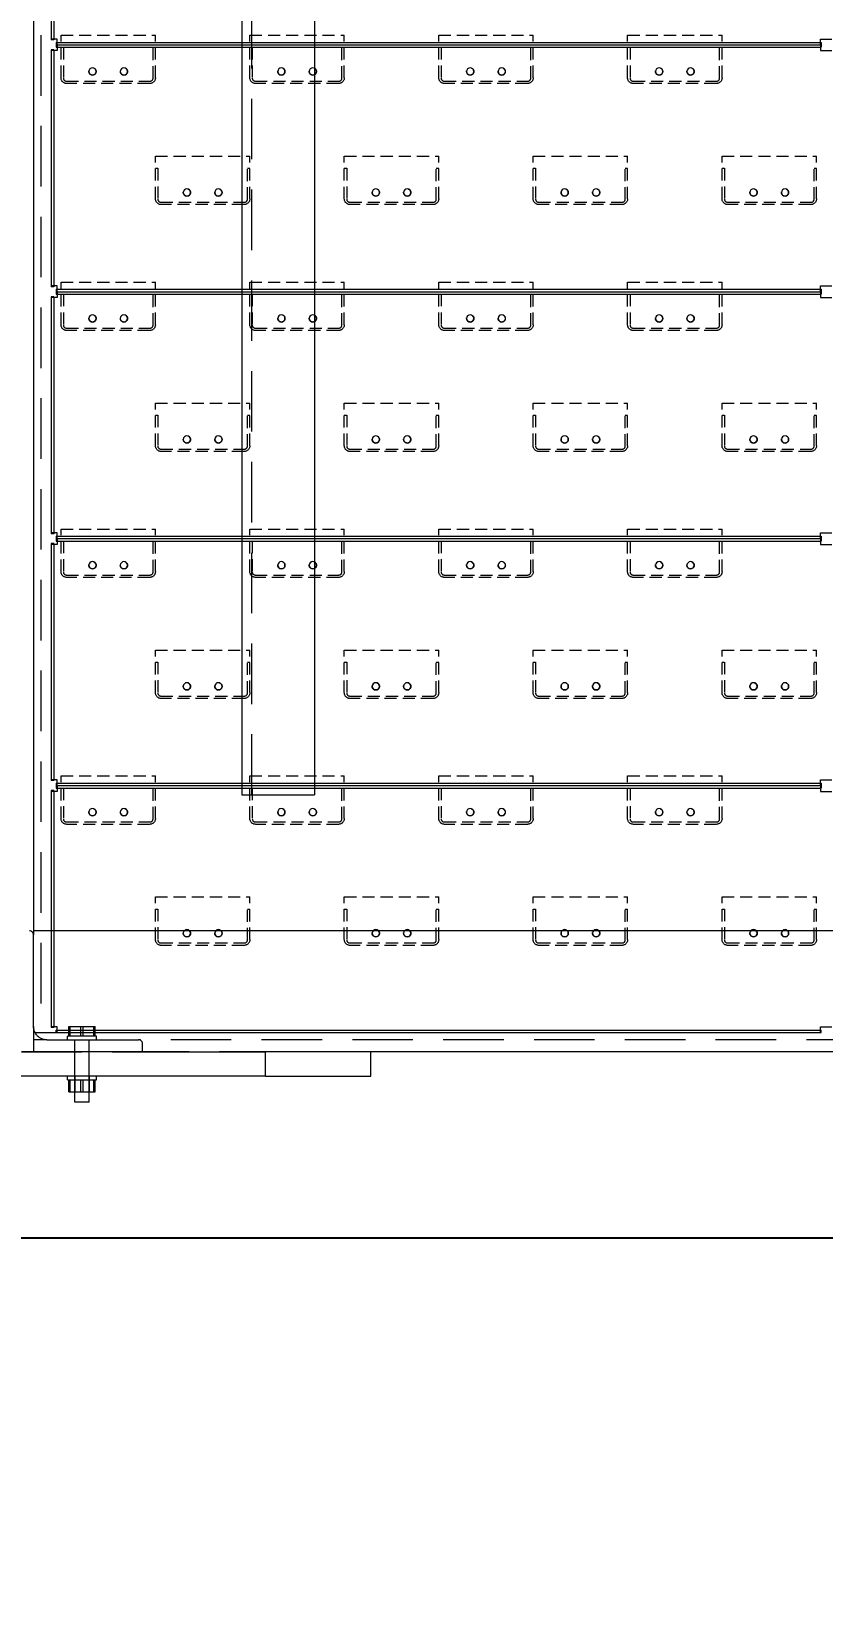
# Model space of a CAD drawing. Header units: millimetres. Extents: x -46397 to 283259, y -8690 to 23983.
# Drawn here: x 9119 to 9445, y 6584 to 7235 of the extents above; entities that cross this region are included whole.
import ezdxf

# ---------------------------------------------------------------- set-up
doc = ezdxf.new("R2010")
doc.units = ezdxf.units.MM
doc.linetypes.add('HIDDENX2', pattern=[0.75, 0.5, -0.25])
doc.layers.get('Defpoints').update_dxf_attribs({"lineweight": 0})
doc.layers.add('DUONGCHINH', color=7, linetype='Continuous', lineweight=25)
doc.layers.add('PHANTOM 2', color=8, linetype='Continuous', lineweight=0)
doc.styles.add('GHI CHÚ 1', font='isocp_IV25.ttf', dxfattribs={"width": 0.8})
doc.dimstyles.new('1-30SCALE', dxfattribs={"dimtxt": 75, "dimasz": 75, "dimexe": 37.5, "dimexo": 30, "dimgap": 30, "dimtad": 1, "dimtoh": 1, "dimdec": 0, "dimdsep": 46, "dimtxsty": 'GHI CHÚ 1', "dimcen": 0.09, "dimclrd": 256, "dimclre": 256, "dimclrt": 2, "dimadec": 0, "dimazin": 0, "dimtfac": 1, "dimtdec": 0, "dimtofl": 0, "dimtmove": 0, "dimatfit": 3, "dimfxl": 1, "dimlwd": 0, "dimlwe": 0, "dimarcsym": 0})

# ---------------------------------------------------------------- blocks, each defined once
blk = doc.blocks.new('A$C3d023de0')
at = {"layer": 'DUONGCHINH', "color": 2, "ltscale": 10, "extrusion": (0, 1, 0)}
blk.add_line((605, 454.61), (-605, 454.61), dxfattribs=at)
at = {"layer": 'DUONGCHINH', "color": 2, "ltscale": 10}
blk.add_lwpolyline([(-606, 454.61), (-606, 404.62, 0.28449), (-491.03, 215.95, 0.238987), (491.03, 215.95, 0.28449), (606, 404.62), (606, 454.61)], format="xyb", close=True, dxfattribs=at)
blk = doc.blocks.new('A$C06888fbc')
at = {"color": 1, "linetype": 'HIDDENX2', "lineweight": 0, "ltscale": 50, "extrusion": (0, 1, 0)}
for p, q in [((-324.33, 1851.61), (-324.33, 539.62)), ((-237.29, 1787.82), (-237.29, 637.81)), ((-327.33, 542.11), (-327.33, 531.61)), ((-312.23, 538.12), (-312.23, 542.12)), ((-306.81, 538.12), (-306.81, 542.12)), ((-327.33, 539.62), (322.67, 539.62)), ((-321.83, 536.61), (-327.33, 536.61)), ((-310.33, 515.12), (-310.33, 536.61)), ((-304.33, 515.12), (-304.33, 536.61)), ((279.34, 536.61), (-284, 536.61)), ((-332.33, 531.62), (-282.33, 531.62)), ((-188.03, 531.61), (-282.33, 531.61)), ((-301.33, 521.62), (-313.33, 521.62)), ((-313.33, 521.62), (-313.33, 521.62)), ((-310.33, 521.62), (-310.33, 515.12)), ((-304.33, 521.62), (-304.33, 515.12)), ((-301.33, 521.62), (-301.33, 521.62)), ((-312.23, 515.12), (-312.23, 520.12)), ((-306.81, 515.12), (-306.81, 520.12))]:
    blk.add_line(p, q, dxfattribs=at)
at = {"color": 150, "linetype": 'Continuous', "lineweight": 0, "ltscale": 10, "extrusion": (0, 1, 0)}
for p, q in [((-327.33, 1809.62), (-327.33, 581.61)), ((-241.29, 1787.82), (-241.29, 637.81)), ((-211.29, 1787.82), (-211.29, 637.81)), ((-241.29, 637.81), (-211.29, 637.81)), ((322.67, 581.61), (-327.33, 581.61)), ((-327.33, 581.61), (-327.33, 579.94)), ((-327.33, 542.11), (-327.33, 579.94)), ((-312.75, 542.12), (-307.85, 542.12)), ((-312.75, 538.12), (-312.75, 542.12)), ((-307.85, 542.12), (-302.44, 542.12)), ((-307.85, 538.12), (-307.85, 542.12)), ((-302.44, 542.12), (-301.92, 542.12)), ((-302.44, 538.12), (-302.44, 542.12)), ((-301.92, 538.12), (-301.92, 542.12)), ((-321.83, 536.61), (-284, 536.61)), ((-301.33, 538.12), (-313.33, 538.12)), ((-313.33, 536.62), (-313.33, 538.12)), ((-313.33, 536.62), (-301.33, 536.62)), ((-310.33, 536.61), (-310.33, 536.62)), ((-304.33, 536.61), (-304.33, 536.62)), ((-301.33, 536.62), (-301.33, 538.12)), ((-282.33, 531.61), (-282.33, 534.94)), ((-282.33, 531.61), (-332.33, 531.61)), ((-282.33, 531.62), (-231.57, 531.62)), ((-188.03, 531.62), (-231.57, 531.62)), ((-231.57, 521.62), (-231.57, 531.62)), ((-188.03, 521.62), (-188.03, 531.62)), ((183.36, 531.61), (-188.03, 531.61)), ((-231.57, 521.62), (-400.48, 521.62)), ((-313.33, 520.12), (-313.33, 521.62)), ((-301.33, 520.12), (-301.33, 521.62)), ((-231.57, 521.62), (-188.03, 521.62)), ((-313.33, 520.12), (-301.33, 520.12)), ((-312.75, 515.12), (-312.75, 520.12)), ((-312.75, 515.12), (-307.85, 515.12)), ((-310.33, 510.88), (-310.33, 515.12)), ((-307.85, 515.12), (-307.85, 520.12)), ((-307.85, 515.12), (-302.44, 515.12)), ((-304.33, 510.88), (-304.33, 515.12)), ((-302.44, 515.12), (-302.44, 520.12)), ((-302.44, 515.12), (-301.92, 515.12)), ((-301.92, 515.12), (-301.92, 520.12)), ((-304.33, 510.88), (-310.33, 510.88))]:
    blk.add_line(p, q, dxfattribs=at)
at = {"color": 150, "linetype": 'Continuous', "lineweight": 0, "ltscale": 10}
for points, knots in [([(-327.33, 579.94), (-327.33, 580.05), (-327.34, 580.16), (-327.38, 580.37), (-327.41, 580.47), (-327.49, 580.67), (-327.54, 580.76), (-327.66, 580.94), (-327.72, 581.01), (-327.86, 581.17), (-327.95, 581.25), (-328.14, 581.38), (-328.24, 581.44), (-328.56, 581.57), (-328.79, 581.61), (-329, 581.61)], [0, 0, 0, 0, 0.312011, 0.312011, 0.624021, 0.624021, 0.936032, 0.936032, 1.248043, 1.248043, 1.627769, 1.627769, 2.007495, 2.007495, 2.766948, 2.766948, 2.766948, 2.766948]), ([(-321.83, 536.61), (-322.18, 536.61), (-322.55, 536.65), (-323.27, 536.79), (-323.63, 536.9), (-324.34, 537.2), (-324.67, 537.39), (-325.3, 537.83), (-325.59, 538.08), (-326.07, 538.59), (-326.27, 538.85), (-326.64, 539.42), (-326.8, 539.73), (-327.07, 540.38), (-327.17, 540.72), (-327.3, 541.42), (-327.33, 541.77), (-327.33, 542.11)], [9.055106, 9.055106, 9.055106, 9.055106, 10.298051, 10.298051, 11.540995, 11.540995, 12.78394, 12.78394, 14.026884, 14.026884, 15.05543, 15.05543, 16.083976, 16.083976, 17.112521, 17.112521, 18.141067, 18.141067, 18.141067, 18.141067]), ([(-282.33, 534.94), (-282.33, 535.05), (-282.34, 535.16), (-282.38, 535.37), (-282.42, 535.47), (-282.5, 535.67), (-282.55, 535.77), (-282.66, 535.94), (-282.73, 536.02), (-282.87, 536.18), (-282.96, 536.25), (-283.15, 536.38), (-283.25, 536.44), (-283.46, 536.53), (-283.57, 536.56), (-283.79, 536.6), (-283.9, 536.61), (-284, 536.61)], [0, 0, 0, 0, 0.312638, 0.312638, 0.625276, 0.625276, 0.937914, 0.937914, 1.250551, 1.250551, 1.609957, 1.609957, 1.969363, 1.969363, 2.328769, 2.328769, 2.688175, 2.688175, 2.688175, 2.688175])]:
    blk.add_open_spline(points, degree=3, knots=knots, dxfattribs=at)
blk = doc.blocks.new('A$Cf298847f')
at = {"color": 2, "linetype": 'Continuous', "lineweight": 0, "ltscale": 10, "extrusion": (0, 1, 0)}
for p, q in [((-320, 1047.57), (-320, 949.67)), ((-319, 1047.57), (-319, 949.67)), ((-319, 949.67), (-320, 949.67)), ((-319, 945.57), (-320, 945.57)), ((-320, 945.57), (-320, 847.67)), ((-319, 945.57), (-319, 847.67)), ((-317.95, 948.62), (-317.95, 946.62)), ((-317.95, 948.62), (-2.05, 948.62)), ((-317.95, 947.62), (-2.05, 947.62)), ((-317.95, 947.62), (-2.05, 947.62)), ((-317.95, 946.62), (-2.05, 946.62)), ((-317.6, 946.62), (-317.6, 945.22)), ((-2.4, 948.62), (-2.4, 950.02)), ((-2.4, 950.02), (2.4, 950.02)), ((-2.4, 947.62), (-2.4, 945.22)), ((-2.4, 945.22), (2.4, 945.22)), ((-2.05, 948.62), (-2.05, 946.62)), ((-319, 847.67), (-320, 847.67)), ((-317.95, 846.62), (-317.95, 844.62)), ((-317.95, 846.62), (-2.05, 846.62)), ((-2.4, 846.62), (-2.4, 848.02)), ((-2.4, 848.02), (2.4, 848.02)), ((-2.05, 846.62), (-2.05, 844.62)), ((-319, 843.57), (-320, 843.57)), ((-320, 843.57), (-320, 745.67)), ((-319, 843.57), (-319, 745.67)), ((-317.95, 845.62), (-2.05, 845.62)), ((-317.95, 845.62), (-2.05, 845.62)), ((-317.95, 844.62), (-2.05, 844.62)), ((-317.6, 844.62), (-317.6, 843.22)), ((-2.4, 845.62), (-2.4, 843.22)), ((-2.4, 843.22), (2.4, 843.22)), ((-319, 745.67), (-320, 745.67)), ((-317.95, 744.62), (-2.05, 744.62)), ((-317.95, 744.62), (-317.95, 742.62)), ((-317.95, 743.62), (-2.05, 743.62)), ((-317.95, 743.62), (-2.05, 743.62)), ((-317.95, 742.62), (-2.05, 742.62)), ((-317.6, 742.62), (-317.6, 741.22)), ((-2.4, 744.62), (-2.4, 746.02)), ((-2.4, 746.02), (2.4, 746.02)), ((-2.4, 743.62), (-2.4, 741.22)), ((-2.05, 744.62), (-2.05, 742.62)), ((-319, 741.57), (-320, 741.57)), ((-320, 741.57), (-320, 643.67)), ((-319, 741.57), (-319, 643.67)), ((-2.4, 741.22), (2.4, 741.22)), ((-319, 643.67), (-320, 643.67)), ((-319, 639.57), (-320, 639.57)), ((-320, 639.57), (-320, 541.67)), ((-319, 639.57), (-319, 541.67)), ((-317.95, 642.62), (-317.95, 640.62)), ((-317.95, 642.62), (-2.05, 642.62)), ((-317.95, 641.62), (-2.05, 641.62)), ((-317.95, 641.62), (-2.05, 641.62)), ((-317.95, 640.62), (-2.05, 640.62)), ((-317.6, 640.62), (-317.6, 639.22)), ((-2.4, 642.62), (-2.4, 644.02)), ((-2.4, 644.02), (2.4, 644.02)), ((-2.4, 641.62), (-2.4, 639.22)), ((-2.4, 639.22), (2.4, 639.22)), ((-2.05, 642.62), (-2.05, 640.62)), ((-319, 541.67), (-320, 541.67)), ((-317.95, 539.62), (-317.95, 540.62)), ((-317.95, 540.62), (-2.05, 540.62)), ((-2.4, 540.62), (-2.4, 542.02)), ((-2.4, 542.02), (2.4, 542.02)), ((-2.05, 539.62), (-2.05, 540.62)), ((-317.95, 539.62), (-2.05, 539.62))]:
    blk.add_line(p, q, dxfattribs=at)
at = {"color": 4, "linetype": 'HIDDENX2', "lineweight": 0, "ltscale": 10, "extrusion": (0, 1, 0)}
for p, q in [((-316, 934.01), (-316, 951.61)), ((-316, 951.61), (-277, 951.61)), ((-277, 934.01), (-277, 951.61)), ((-238, 934.01), (-238, 951.61)), ((-238, 951.61), (-199, 951.61)), ((-199, 934.01), (-199, 951.61)), ((-160, 934.01), (-160, 951.61)), ((-160, 951.61), (-121, 951.61)), ((-121, 934.01), (-121, 951.61)), ((-82, 934.01), (-82, 951.61)), ((-82, 951.61), (-43, 951.61)), ((-43, 934.01), (-43, 951.61)), ((-317.6, 950.02), (-320, 950.02)), ((-317.6, 945.22), (-320, 945.22)), ((-317.6, 947.62), (-317.6, 950.02)), ((-317.6, 947.62), (-317.6, 946.62)), ((-316, 946.61), (-315, 946.61)), ((-315, 946.61), (-315, 933.81)), ((-278, 946.61), (-277, 946.61)), ((-278, 933.81), (-278, 946.61)), ((-238, 946.61), (-237, 946.61)), ((-237, 946.61), (-237, 933.81)), ((-200, 946.61), (-199, 946.61)), ((-200, 933.81), (-200, 946.61)), ((-160, 946.61), (-159, 946.61)), ((-159, 946.61), (-159, 933.81)), ((-122, 946.61), (-121, 946.61)), ((-122, 933.81), (-122, 946.61)), ((-82, 946.61), (-81, 946.61)), ((-81, 946.61), (-81, 933.81)), ((-44, 946.61), (-43, 946.61)), ((-44, 933.81), (-44, 946.61)), ((-2.4, 947.62), (-2.4, 948.62)), ((-313.8, 932.61), (-279.2, 932.61)), ((-279.4, 931.61), (-313.6, 931.61)), ((-235.8, 932.61), (-201.2, 932.61)), ((-201.4, 931.61), (-235.6, 931.61)), ((-157.8, 932.61), (-123.2, 932.61)), ((-123.4, 931.61), (-157.6, 931.61)), ((-79.8, 932.61), (-45.2, 932.61)), ((-45.4, 931.61), (-79.6, 931.61)), ((-277, 884.01), (-277, 901.61)), ((-277, 901.61), (-238, 901.61)), ((-238, 884.01), (-238, 901.61)), ((-199, 884.01), (-199, 901.61)), ((-199, 901.61), (-160, 901.61)), ((-160, 884.01), (-160, 901.61)), ((-121, 884.01), (-121, 901.61)), ((-121, 901.61), (-82, 901.61)), ((-82, 884.01), (-82, 901.61)), ((-43, 884.01), (-43, 901.61)), ((-43, 901.61), (-4, 901.61)), ((-4, 884.01), (-4, 901.61)), ((-277, 896.61), (-276, 896.61)), ((-276, 896.61), (-276, 883.81)), ((-239, 896.61), (-238, 896.61)), ((-239, 883.81), (-239, 896.61)), ((-199, 896.61), (-198, 896.61)), ((-198, 896.61), (-198, 883.81)), ((-161, 896.61), (-160, 896.61)), ((-161, 883.81), (-161, 896.61)), ((-121, 896.61), (-120, 896.61)), ((-120, 896.61), (-120, 883.81)), ((-83, 896.61), (-82, 896.61)), ((-83, 883.81), (-83, 896.61)), ((-43, 896.61), (-42, 896.61)), ((-42, 896.61), (-42, 883.81)), ((-5, 896.61), (-4, 896.61)), ((-5, 883.81), (-5, 896.61)), ((-274.8, 882.61), (-240.2, 882.61)), ((-240.4, 881.61), (-274.6, 881.61)), ((-196.8, 882.61), (-162.2, 882.61)), ((-162.4, 881.61), (-196.6, 881.61)), ((-118.8, 882.61), (-84.2, 882.61)), ((-84.4, 881.61), (-118.6, 881.61)), ((-40.8, 882.61), (-6.2, 882.61)), ((-6.4, 881.61), (-40.6, 881.61)), ((-317.6, 848.02), (-320, 848.02)), ((-317.6, 845.62), (-317.6, 848.02)), ((-316, 832.01), (-316, 849.61)), ((-316, 849.61), (-277, 849.61)), ((-277, 832.01), (-277, 849.61)), ((-238, 832.01), (-238, 849.61)), ((-238, 849.61), (-199, 849.61)), ((-199, 832.01), (-199, 849.61)), ((-160, 832.01), (-160, 849.61)), ((-160, 849.61), (-121, 849.61)), ((-121, 832.01), (-121, 849.61)), ((-82, 832.01), (-82, 849.61)), ((-82, 849.61), (-43, 849.61)), ((-43, 832.01), (-43, 849.61)), ((-2.4, 845.62), (-2.4, 846.62)), ((-317.6, 843.22), (-320, 843.22)), ((-317.6, 845.62), (-317.6, 844.62)), ((-316, 844.61), (-315, 844.61)), ((-315, 844.61), (-315, 831.81)), ((-278, 844.61), (-277, 844.61)), ((-278, 831.81), (-278, 844.61)), ((-238, 844.61), (-237, 844.61)), ((-237, 844.61), (-237, 831.81)), ((-200, 844.61), (-199, 844.61)), ((-200, 831.81), (-200, 844.61)), ((-160, 844.61), (-159, 844.61)), ((-159, 844.61), (-159, 831.81)), ((-122, 844.61), (-121, 844.61)), ((-122, 831.81), (-122, 844.61)), ((-82, 844.61), (-81, 844.61)), ((-81, 844.61), (-81, 831.81)), ((-44, 844.61), (-43, 844.61)), ((-44, 831.81), (-44, 844.61)), ((-313.8, 830.61), (-279.2, 830.61)), ((-279.4, 829.61), (-313.6, 829.61)), ((-235.8, 830.61), (-201.2, 830.61)), ((-201.4, 829.61), (-235.6, 829.61)), ((-157.8, 830.61), (-123.2, 830.61)), ((-123.4, 829.61), (-157.6, 829.61)), ((-79.8, 830.61), (-45.2, 830.61)), ((-45.4, 829.61), (-79.6, 829.61)), ((-277, 782.01), (-277, 799.61)), ((-277, 799.61), (-238, 799.61)), ((-277, 794.61), (-276, 794.61)), ((-276, 794.61), (-276, 781.81)), ((-239, 794.61), (-238, 794.61)), ((-239, 781.81), (-239, 794.61)), ((-238, 782.01), (-238, 799.61)), ((-199, 782.01), (-199, 799.61)), ((-199, 799.61), (-160, 799.61)), ((-199, 794.61), (-198, 794.61)), ((-198, 794.61), (-198, 781.81)), ((-161, 794.61), (-160, 794.61)), ((-161, 781.81), (-161, 794.61)), ((-160, 782.01), (-160, 799.61)), ((-121, 782.01), (-121, 799.61)), ((-121, 799.61), (-82, 799.61)), ((-121, 794.61), (-120, 794.61)), ((-120, 794.61), (-120, 781.81)), ((-83, 794.61), (-82, 794.61)), ((-83, 781.81), (-83, 794.61)), ((-82, 782.01), (-82, 799.61)), ((-43, 782.01), (-43, 799.61)), ((-43, 799.61), (-4, 799.61)), ((-43, 794.61), (-42, 794.61)), ((-42, 794.61), (-42, 781.81)), ((-5, 794.61), (-4, 794.61)), ((-5, 781.81), (-5, 794.61)), ((-4, 782.01), (-4, 799.61)), ((-274.8, 780.61), (-240.2, 780.61)), ((-240.4, 779.61), (-274.6, 779.61)), ((-196.8, 780.61), (-162.2, 780.61)), ((-162.4, 779.61), (-196.6, 779.61)), ((-118.8, 780.61), (-84.2, 780.61)), ((-84.4, 779.61), (-118.6, 779.61)), ((-40.8, 780.61), (-6.2, 780.61)), ((-6.4, 779.61), (-40.6, 779.61)), ((-317.6, 746.02), (-320, 746.02)), ((-317.6, 743.62), (-317.6, 746.02)), ((-317.6, 743.62), (-317.6, 742.62)), ((-316, 730.01), (-316, 747.61)), ((-316, 747.61), (-277, 747.61)), ((-316, 742.61), (-315, 742.61)), ((-315, 742.61), (-315, 729.81)), ((-278, 742.61), (-277, 742.61)), ((-278, 729.81), (-278, 742.61)), ((-277, 730.01), (-277, 747.61)), ((-238, 730.01), (-238, 747.61)), ((-238, 747.61), (-199, 747.61)), ((-238, 742.61), (-237, 742.61)), ((-237, 742.61), (-237, 729.81)), ((-200, 742.61), (-199, 742.61)), ((-200, 729.81), (-200, 742.61)), ((-199, 730.01), (-199, 747.61)), ((-160, 730.01), (-160, 747.61)), ((-160, 747.61), (-121, 747.61)), ((-160, 742.61), (-159, 742.61)), ((-159, 742.61), (-159, 729.81)), ((-122, 742.61), (-121, 742.61)), ((-122, 729.81), (-122, 742.61)), ((-121, 730.01), (-121, 747.61)), ((-82, 730.01), (-82, 747.61)), ((-82, 747.61), (-43, 747.61)), ((-82, 742.61), (-81, 742.61)), ((-81, 742.61), (-81, 729.81)), ((-44, 742.61), (-43, 742.61)), ((-44, 729.81), (-44, 742.61)), ((-43, 730.01), (-43, 747.61)), ((-2.4, 743.62), (-2.4, 744.62)), ((-317.6, 741.22), (-320, 741.22)), ((-313.8, 728.61), (-279.2, 728.61)), ((-279.4, 727.61), (-313.6, 727.61)), ((-235.8, 728.61), (-201.2, 728.61)), ((-201.4, 727.61), (-235.6, 727.61)), ((-157.8, 728.61), (-123.2, 728.61)), ((-123.4, 727.61), (-157.6, 727.61)), ((-79.8, 728.61), (-45.2, 728.61)), ((-45.4, 727.61), (-79.6, 727.61)), ((-277, 680.01), (-277, 697.61)), ((-277, 697.61), (-238, 697.61)), ((-238, 680.01), (-238, 697.61)), ((-199, 680.01), (-199, 697.61)), ((-199, 697.61), (-160, 697.61)), ((-160, 680.01), (-160, 697.61)), ((-121, 680.01), (-121, 697.61)), ((-121, 697.61), (-82, 697.61)), ((-82, 680.01), (-82, 697.61)), ((-43, 680.01), (-43, 697.61)), ((-43, 697.61), (-4, 697.61)), ((-4, 680.01), (-4, 697.61)), ((-277, 692.61), (-276, 692.61)), ((-276, 692.61), (-276, 679.81)), ((-239, 692.61), (-238, 692.61)), ((-239, 679.81), (-239, 692.61)), ((-199, 692.61), (-198, 692.61)), ((-198, 692.61), (-198, 679.81)), ((-161, 692.61), (-160, 692.61)), ((-161, 679.81), (-161, 692.61)), ((-121, 692.61), (-120, 692.61)), ((-120, 692.61), (-120, 679.81)), ((-83, 692.61), (-82, 692.61)), ((-83, 679.81), (-83, 692.61)), ((-43, 692.61), (-42, 692.61)), ((-42, 692.61), (-42, 679.81)), ((-5, 692.61), (-4, 692.61)), ((-5, 679.81), (-5, 692.61)), ((-274.8, 678.61), (-240.2, 678.61)), ((-240.4, 677.61), (-274.6, 677.61)), ((-196.8, 678.61), (-162.2, 678.61)), ((-162.4, 677.61), (-196.6, 677.61)), ((-118.8, 678.61), (-84.2, 678.61)), ((-84.4, 677.61), (-118.6, 677.61)), ((-40.8, 678.61), (-6.2, 678.61)), ((-6.4, 677.61), (-40.6, 677.61)), ((-316, 628.01), (-316, 645.61)), ((-316, 645.61), (-277, 645.61)), ((-277, 628.01), (-277, 645.61)), ((-238, 628.01), (-238, 645.61)), ((-238, 645.61), (-199, 645.61)), ((-199, 628.01), (-199, 645.61)), ((-160, 628.01), (-160, 645.61)), ((-160, 645.61), (-121, 645.61)), ((-121, 628.01), (-121, 645.61)), ((-82, 628.01), (-82, 645.61)), ((-82, 645.61), (-43, 645.61)), ((-43, 628.01), (-43, 645.61)), ((-317.6, 644.02), (-320, 644.02)), ((-317.6, 639.22), (-320, 639.22)), ((-317.6, 641.62), (-317.6, 644.02)), ((-317.6, 641.62), (-317.6, 640.62)), ((-316, 640.61), (-315, 640.61)), ((-315, 640.61), (-315, 627.81)), ((-278, 640.61), (-277, 640.61)), ((-278, 627.81), (-278, 640.61)), ((-238, 640.61), (-237, 640.61)), ((-237, 640.61), (-237, 627.81)), ((-200, 640.61), (-199, 640.61)), ((-200, 627.81), (-200, 640.61)), ((-160, 640.61), (-159, 640.61)), ((-159, 640.61), (-159, 627.81)), ((-122, 640.61), (-121, 640.61)), ((-122, 627.81), (-122, 640.61)), ((-82, 640.61), (-81, 640.61)), ((-81, 640.61), (-81, 627.81)), ((-44, 640.61), (-43, 640.61)), ((-44, 627.81), (-44, 640.61)), ((-2.4, 641.62), (-2.4, 642.62)), ((-313.8, 626.61), (-279.2, 626.61)), ((-279.4, 625.61), (-313.6, 625.61)), ((-235.8, 626.61), (-201.2, 626.61)), ((-201.4, 625.61), (-235.6, 625.61)), ((-157.8, 626.61), (-123.2, 626.61)), ((-123.4, 625.61), (-157.6, 625.61)), ((-79.8, 626.61), (-45.2, 626.61)), ((-45.4, 625.61), (-79.6, 625.61)), ((-277, 578.01), (-277, 595.61)), ((-277, 595.61), (-238, 595.61)), ((-238, 578.01), (-238, 595.61)), ((-199, 578.01), (-199, 595.61)), ((-199, 595.61), (-160, 595.61)), ((-160, 578.01), (-160, 595.61)), ((-121, 578.01), (-121, 595.61)), ((-121, 595.61), (-82, 595.61)), ((-82, 578.01), (-82, 595.61)), ((-43, 578.01), (-43, 595.61)), ((-43, 595.61), (-4, 595.61)), ((-4, 578.01), (-4, 595.61)), ((-277, 590.61), (-276, 590.61)), ((-276, 590.61), (-276, 577.81)), ((-239, 590.61), (-238, 590.61)), ((-239, 577.81), (-239, 590.61)), ((-199, 590.61), (-198, 590.61)), ((-198, 590.61), (-198, 577.81)), ((-161, 590.61), (-160, 590.61)), ((-161, 577.81), (-161, 590.61)), ((-121, 590.61), (-120, 590.61)), ((-120, 590.61), (-120, 577.81)), ((-83, 590.61), (-82, 590.61)), ((-83, 577.81), (-83, 590.61)), ((-43, 590.61), (-42, 590.61)), ((-42, 590.61), (-42, 577.81)), ((-5, 590.61), (-4, 590.61)), ((-5, 577.81), (-5, 590.61)), ((-274.8, 576.61), (-240.2, 576.61)), ((-240.4, 575.61), (-274.6, 575.61)), ((-196.8, 576.61), (-162.2, 576.61)), ((-162.4, 575.61), (-196.6, 575.61)), ((-118.8, 576.61), (-84.2, 576.61)), ((-84.4, 575.61), (-118.6, 575.61)), ((-40.8, 576.61), (-6.2, 576.61)), ((-6.4, 575.61), (-40.6, 575.61)), ((-317.6, 542.02), (-320, 542.02)), ((-317.6, 539.62), (-317.6, 542.02)), ((-2.4, 539.62), (-2.4, 540.62))]:
    blk.add_line(p, q, dxfattribs=at)
at = {"color": 2, "linetype": 'Continuous', "lineweight": 0, "ltscale": 10, "extrusion": (0, 0, -1)}
for centre in [(303, 936.62), (290, 936.62), (225, 936.62), (212, 936.62), (147, 936.62), (134, 936.62), (69, 936.62), (56, 936.62), (264, 886.62), (251, 886.62), (186, 886.62), (173, 886.62), (108, 886.62), (95, 886.62), (30, 886.62), (17, 886.62), (303, 834.62), (290, 834.62), (225, 834.62), (212, 834.62), (147, 834.62), (134, 834.62), (69, 834.62), (56, 834.62), (264, 784.62), (251, 784.62), (186, 784.62), (173, 784.62), (108, 784.62), (95, 784.62), (30, 784.62), (17, 784.62), (303, 732.62), (290, 732.62), (225, 732.62), (212, 732.62), (147, 732.62), (134, 732.62), (69, 732.62), (56, 732.62), (264, 682.62), (251, 682.62), (186, 682.62), (173, 682.62), (108, 682.62), (95, 682.62), (30, 682.62), (17, 682.62), (303, 630.62), (290, 630.62), (225, 630.62), (212, 630.62), (147, 630.62), (134, 630.62), (69, 630.62), (56, 630.62), (264, 580.62), (251, 580.62), (186, 580.62), (173, 580.62), (108, 580.62), (95, 580.62), (30, 580.62), (17, 580.62)]:
    blk.add_circle(centre, 1.5, dxfattribs=at)
at = {"color": 4, "linetype": 'HIDDENX2', "lineweight": 0, "ltscale": 10}
for centre in [(-303, 936.61), (-290, 936.61), (-225, 936.61), (-212, 936.61), (-147, 936.61), (-134, 936.61), (-69, 936.61), (-56, 936.61), (-264, 886.61), (-251, 886.61), (-186, 886.61), (-173, 886.61), (-108, 886.61), (-95, 886.61), (-30, 886.61), (-17, 886.61), (-303, 834.61), (-290, 834.61), (-225, 834.61), (-212, 834.61), (-147, 834.61), (-134, 834.61), (-69, 834.61), (-56, 834.61), (-264, 784.61), (-251, 784.61), (-186, 784.61), (-173, 784.61), (-108, 784.61), (-95, 784.61), (-30, 784.61), (-17, 784.61), (-303, 732.61), (-290, 732.61), (-225, 732.61), (-212, 732.61), (-147, 732.61), (-134, 732.61), (-69, 732.61), (-56, 732.61), (-264, 682.61), (-251, 682.61), (-186, 682.61), (-173, 682.61), (-108, 682.61), (-95, 682.61), (-30, 682.61), (-17, 682.61), (-303, 630.61), (-290, 630.61), (-225, 630.61), (-212, 630.61), (-147, 630.61), (-134, 630.61), (-69, 630.61), (-56, 630.61), (-264, 580.61), (-251, 580.61), (-186, 580.61), (-173, 580.61), (-108, 580.61), (-95, 580.61), (-30, 580.61), (-17, 580.61)]:
    blk.add_circle(centre, 1.5, dxfattribs=at)
at = {"color": 4, "linetype": 'HIDDENX2', "lineweight": 0, "ltscale": 10, "extrusion": (0, 0, -1)}
for centre, start, end in [((313.6, 934.01), 270, 0), ((279.4, 934.01), 180, 270), ((235.6, 934.01), 270, 0), ((201.4, 934.01), 180, 270), ((157.6, 934.01), 270, 0), ((123.4, 934.01), 180, 270), ((79.6, 934.01), 270, 0), ((45.4, 934.01), 180, 270), ((274.6, 884.01), 270, 0), ((240.4, 884.01), 180, 270), ((196.6, 884.01), 270, 0), ((162.4, 884.01), 180, 270), ((118.6, 884.01), 270, 0), ((84.4, 884.01), 180, 270), ((40.6, 884.01), 270, 0), ((6.4, 884.01), 180, 270), ((313.6, 832.01), 270, 0), ((279.4, 832.01), 180, 270), ((235.6, 832.01), 270, 0), ((201.4, 832.01), 180, 270), ((157.6, 832.01), 270, 0), ((123.4, 832.01), 180, 270), ((79.6, 832.01), 270, 0), ((45.4, 832.01), 180, 270), ((274.6, 782.01), 270, 0), ((240.4, 782.01), 180, 270), ((196.6, 782.01), 270, 0), ((162.4, 782.01), 180, 270), ((118.6, 782.01), 270, 0), ((84.4, 782.01), 180, 270), ((40.6, 782.01), 270, 0), ((6.4, 782.01), 180, 270), ((313.6, 730.01), 270, 0), ((279.4, 730.01), 180, 270), ((235.6, 730.01), 270, 0), ((201.4, 730.01), 180, 270), ((157.6, 730.01), 270, 0), ((123.4, 730.01), 180, 270), ((79.6, 730.01), 270, 0), ((45.4, 730.01), 180, 270), ((274.6, 680.01), 270, 0), ((240.4, 680.01), 180, 270), ((196.6, 680.01), 270, 0), ((162.4, 680.01), 180, 270), ((118.6, 680.01), 270, 0), ((84.4, 680.01), 180, 270), ((40.6, 680.01), 270, 0), ((6.4, 680.01), 180, 270), ((313.6, 628.01), 270, 0), ((279.4, 628.01), 180, 270), ((235.6, 628.01), 270, 0), ((201.4, 628.01), 180, 270), ((157.6, 628.01), 270, 0), ((123.4, 628.01), 180, 270), ((79.6, 628.01), 270, 0), ((45.4, 628.01), 180, 270), ((274.6, 578.01), 270, 0), ((240.4, 578.01), 180, 270), ((196.6, 578.01), 270, 0), ((162.4, 578.01), 180, 270), ((118.6, 578.01), 270, 0), ((84.4, 578.01), 180, 270), ((40.6, 578.01), 270, 0), ((6.4, 578.01), 180, 270)]:
    blk.add_arc(centre, 2.4, start, end, dxfattribs=at)
at = {"color": 4, "linetype": 'HIDDENX2', "lineweight": 0, "ltscale": 10}
for centre, start, end in [((-313.8, 933.81), 180, 270), ((-279.2, 933.81), 270, 0), ((-235.8, 933.81), 180, 270), ((-201.2, 933.81), 270, 0), ((-157.8, 933.81), 180, 270), ((-123.2, 933.81), 270, 0), ((-79.8, 933.81), 180, 270), ((-45.2, 933.81), 270, 0), ((-274.8, 883.81), 180, 270), ((-240.2, 883.81), 270, 0), ((-196.8, 883.81), 180, 270), ((-162.2, 883.81), 270, 0), ((-118.8, 883.81), 180, 270), ((-84.2, 883.81), 270, 0), ((-40.8, 883.81), 180, 270), ((-6.2, 883.81), 270, 0), ((-313.8, 831.81), 180, 270), ((-279.2, 831.81), 270, 0), ((-235.8, 831.81), 180, 270), ((-201.2, 831.81), 270, 0), ((-157.8, 831.81), 180, 270), ((-123.2, 831.81), 270, 0), ((-79.8, 831.81), 180, 270), ((-45.2, 831.81), 270, 0), ((-274.8, 781.81), 180, 270), ((-240.2, 781.81), 270, 0), ((-196.8, 781.81), 180, 270), ((-162.2, 781.81), 270, 0), ((-118.8, 781.81), 180, 270), ((-84.2, 781.81), 270, 0), ((-40.8, 781.81), 180, 270), ((-6.2, 781.81), 270, 0), ((-313.8, 729.81), 180, 270), ((-279.2, 729.81), 270, 0), ((-235.8, 729.81), 180, 270), ((-201.2, 729.81), 270, 0), ((-157.8, 729.81), 180, 270), ((-123.2, 729.81), 270, 0), ((-79.8, 729.81), 180, 270), ((-45.2, 729.81), 270, 0), ((-274.8, 679.81), 180, 270), ((-240.2, 679.81), 270, 0), ((-196.8, 679.81), 180, 270), ((-162.2, 679.81), 270, 0), ((-118.8, 679.81), 180, 270), ((-84.2, 679.81), 270, 0), ((-40.8, 679.81), 180, 270), ((-6.2, 679.81), 270, 0), ((-313.8, 627.81), 180, 270), ((-279.2, 627.81), 270, 0), ((-235.8, 627.81), 180, 270), ((-201.2, 627.81), 270, 0), ((-157.8, 627.81), 180, 270), ((-123.2, 627.81), 270, 0), ((-79.8, 627.81), 180, 270), ((-45.2, 627.81), 270, 0), ((-274.8, 577.81), 180, 270), ((-240.2, 577.81), 270, 0), ((-196.8, 577.81), 180, 270), ((-162.2, 577.81), 270, 0), ((-118.8, 577.81), 180, 270), ((-84.2, 577.81), 270, 0), ((-40.8, 577.81), 180, 270), ((-6.2, 577.81), 270, 0)]:
    blk.add_arc(centre, 1.2, start, end, dxfattribs=at)
blk = doc.blocks.new('*D1642')
at = {"layer": 'Defpoints', "color": 0, "transparency": 16777216}
for p in [(8247.77, 8741.79), (9207.84, 8741.79, -1.5), (8836.73, 6204.56, -1.5)]:
    blk.add_point(p, dxfattribs=at)
at = {"layer": 'PHANTOM 2', "linetype": 'Continuous', "lineweight": 0, "transparency": 16777216}
for p, q in [((9177.84, 8741.79), (8217.77, 8741.79)), ((8247.77, 6294.56), (8247.77, 8651.79)), ((8806.73, 6204.56), (8217.77, 6204.56))]:
    blk.add_line(p, q, dxfattribs=at)
at = {"layer": 'PHANTOM 2', "transparency": 16777216}
for points in [[(8232.77, 8651.79), (8262.77, 8651.79), (8247.77, 8741.79)], [(8232.77, 6294.56), (8262.77, 6294.56), (8247.77, 6204.56)]]:
    blk.add_solid(points, dxfattribs=at)
at = {"layer": 'PHANTOM 2', "color": 2, "transparency": 16777216, "insert": (8168.41, 7473.17), "char_height": 95, "attachment_point": 5, "rotation": 90, "style": 'GHI CHÚ 1'}
blk.add_mtext('2537', dxfattribs=at)

msp = doc.modelspace()

# ---------------------------------------------------------------- block references
for name in ['A$C3d023de0', 'A$C06888fbc', 'A$Cf298847f']:
    msp.add_blockref(name, (9446.84, 6281.56, -1.5))

# ---------------------------------------------------------------- dimensions: what is measured, and where the dimension line sits
at = {"layer": 'PHANTOM 2'}
dim = msp.add_linear_dim(base=(8247.77, 8741.79), p1=(8836.73, 6204.56, -1.5), p2=(9207.84, 8741.79, -1.5), angle=90, dimstyle='1-30SCALE', override={"dimtxt": 95, "dimasz": 90, "dimexe": 30, "dimtmove": 1}, dxfattribs=at)
dim.commit()
dim.dimension.update_dxf_attribs({"geometry": '*D1642', "text_midpoint": (8168.41, 7473.17)})

doc.saveas('drawing.dxf')
